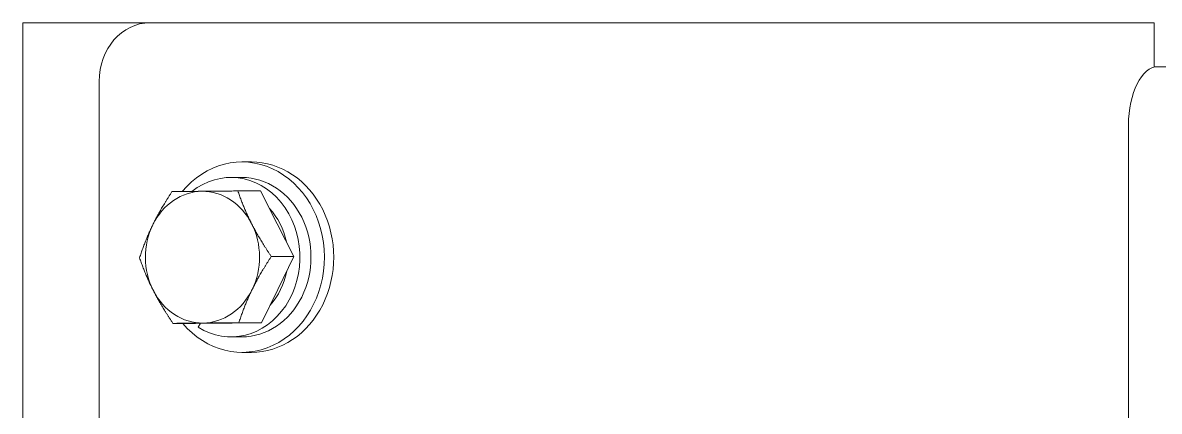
# Model space of a CAD drawing. Header units: inches. Extents: x 20 to 536, y 8 to 344.
# Drawn here: x 284.173 to 289.022, y 127.069 to 128.726 of the extents above; entities that cross this region are included whole.
import ezdxf

# ---------------------------------------------------------------- set-up
doc = ezdxf.new("R2010")
doc.units = ezdxf.units.IN
doc.header["$LTSCALE"] = 16
doc.header["$MEASUREMENT"] = 0
doc.layers.add('Visible (ANSI)', color=7, linetype='Continuous', lineweight=50)

msp = doc.modelspace()

# ---------------------------------------------------------------- linework, layer by layer
at = {"layer": 'Visible (ANSI)', "linetype": 'Continuous', "lineweight": 18}
for p, q in [((284.71555, 128.72597), (284.17313, 128.72597)), ((284.17313, 128.72597), (284.17313, 126.61597)), ((287.66164, 128.72597), (284.71555, 128.72597)), ((287.66164, 128.72597), (288.25928, 128.72597)), ((289.00095, 128.72597), (288.25928, 128.72597)), ((289.00095, 128.53664), (289.00095, 128.72597)), ((289.34079, 128.53847), (289.01603, 128.53847)), ((284.49904, 128.47597), (284.49904, 126.47597)), ((288.89103, 120.78847), (288.89103, 128.28847)), ((285.10856, 128.13197), (285.14856, 128.13197)), ((285.06156, 128.06597), (285.10856, 128.06597)), ((285.18743, 128.00837), (285.09098, 128.00837)), ((285.18743, 128.00837), (285.25874, 127.86859)), ((285.25874, 127.86859), (285.33005, 127.7288)), ((285.33005, 127.7288), (285.2336, 127.7288)), ((285.33005, 127.7288), (285.26086, 127.5876)), ((285.26086, 127.5876), (285.19168, 127.4464)), ((284.91069, 127.44356), (284.81424, 127.44356)), ((285.05118, 127.44498), (284.91069, 127.44356)), ((284.92134, 127.42699), (284.93205, 127.44378)), ((285.05012, 127.44497), (285.06156, 127.44497)), ((285.19168, 127.4464), (285.05118, 127.44498)), ((285.19168, 127.4464), (285.09523, 127.4464)), ((285.06156, 127.38597), (285.10856, 127.38597)), ((285.10856, 127.31997), (285.14856, 127.31997))]:
    msp.add_line(p, q, dxfattribs=at)
for centre, major_axis, ratio, start_param, end_param in [((284.71555, 128.47597), (0, 0.25), 0.8660254, 0, 1.5707963), ((289.01603, 128.28847), (0, 0.25), 0.5, 0, 1.5707963), ((285.10856, 127.72597), (0, -0.406), 0.8660254, 5.481619, 10.2342564), ((285.14856, 127.72597), (0, -0.406), 0.8660254, 0, 3.1415927), ((285.06156, 127.72597), (0, 0.34), 0.8660254, 2.6452516, 6.8835446), ((285.10856, 127.72597), (0, -0.34), 0.8660254, 0, 3.1415927), ((284.94006, 127.72597), (0, 0.281), 0.8660254, 0.0087351, 1.0559326), ((284.94006, 127.72597), (0, 0.281), 0.8660254, 5.2447228, 6.2919204), ((285.06156, 127.72597), (0, -0.281), 0.8660254, 1.8044819, 2.4017784), ((284.94006, 127.72597), (0, -0.281), 0.8660254, 4.1975253, 5.2447228), ((284.94006, 127.72597), (0, 0.281), 0.8660254, 4.1975253, 5.2447228), ((285.06156, 127.72597), (0, -0.281), 0.8660254, 0.7557629, 1.3561023), ((284.94006, 127.72597), (0, -0.281), 0.8660254, 5.2447228, 6.2919204), ((284.94006, 127.72597), (0, -0.281), 0.8660254, 0.0087351, 1.0559326), ((285.06156, 127.72597), (0, -0.281), 0.8660254, 0, 0.0386944)]:
    msp.add_ellipse(centre, major_axis=major_axis, ratio=ratio, start_param=start_param, end_param=end_param, dxfattribs=at)
for points in [[(284.72825, 127.86434), (284.76036, 127.92987), (284.80999, 128.00554)], [(284.80999, 128.00554), (284.87273, 128.0063), (284.93793, 128.00696)], [(284.93793, 128.00696), (285.00314, 128.00761), (285.09098, 128.00837)], [(285.09098, 128.00837), (285.11664, 127.93346), (285.14974, 127.86859)], [(284.67162, 127.72313), (284.69615, 127.7988), (284.72825, 127.86434)], [(285.14974, 127.86859), (285.18283, 127.80371), (285.2336, 127.7288)], [(285.2336, 127.7288), (285.18397, 127.65313), (285.15186, 127.5876)], [(284.73038, 127.58335), (284.69728, 127.64822), (284.67162, 127.72313)], [(284.81424, 127.44356), (284.76347, 127.51847), (284.73038, 127.58335)], [(285.15186, 127.5876), (285.11975, 127.52207), (285.09523, 127.4464)], [(284.94218, 127.44498), (284.87698, 127.44432), (284.81424, 127.44356)], [(285.09523, 127.4464), (285.00739, 127.44564), (284.94218, 127.44498)]]:
    msp.add_rational_spline(points, [1, 1.0379548493, 1], degree=2, dxfattribs=at)

doc.saveas('drawing.dxf')
